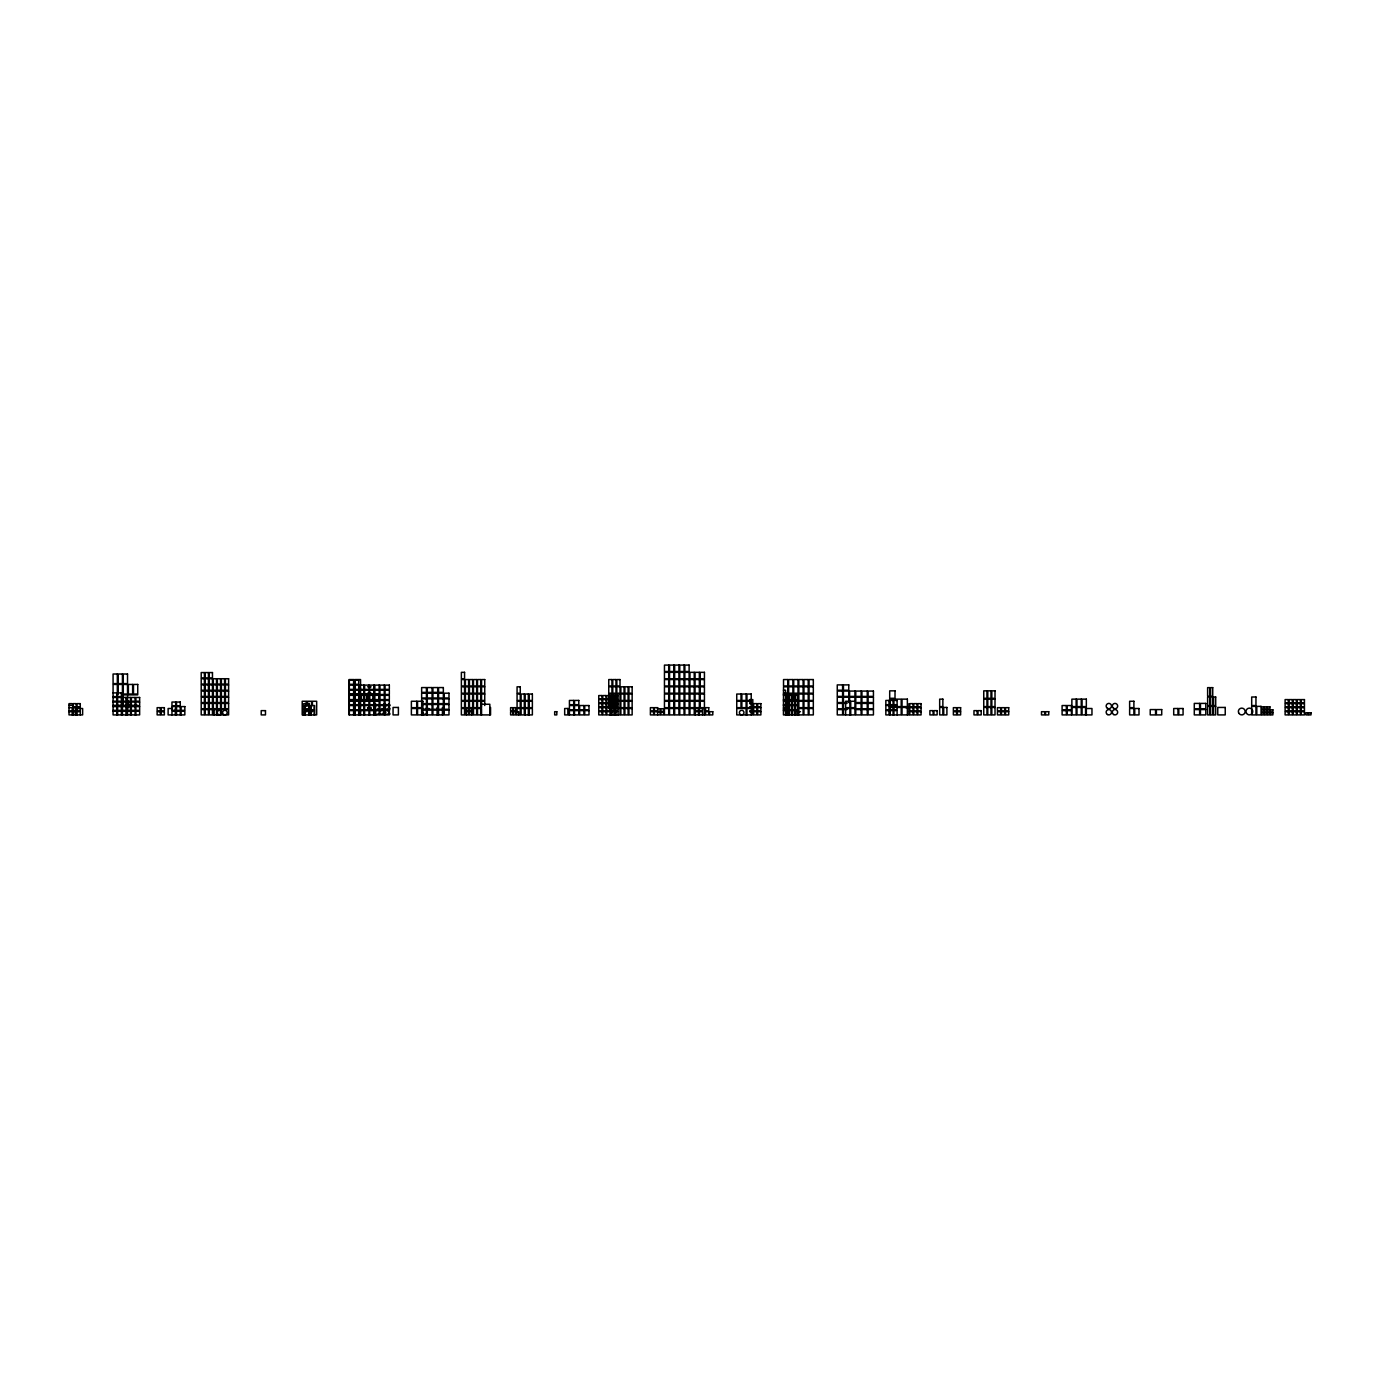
<?xml version="1.0" encoding="UTF-8"?>
<svg xmlns="http://www.w3.org/2000/svg" width="1380" height="1380" viewBox="0 0 1380 1380"><rect width="100%" height="100%" fill="white"/><g stroke="black" fill="none" stroke-linecap="round" stroke-linejoin="round"><path stroke-width="1.5" d="M379.103 708.475L380.483 710.873L381.88 708.475M387.176 708.475L387.763 710.648L389.367 710.648L389.954 708.475L388.556 707.664M422.694 712.511L423.281 714.685L425.454 714.098M375.653 703.852L375.653 706.612M375.653 707.888L375.653 710.648L377.844 710.062L377.844 708.475M375.653 711.925L375.653 714.685L377.844 714.098M385.917 706.025L384.52 706.836L382.933 705.232L384.52 703.627L385.917 704.438M381.88 714.098L379.103 714.098M385.917 714.098L384.52 714.909L382.933 713.305L384.52 711.701L385.917 712.511M388.556 706.836L390.161 705.232L388.556 703.627M354.453 680.012L358.714 680.012L358.714 684.29L354.453 684.29M354.453 685.118L358.714 685.118L358.714 689.379L354.453 689.379M367.563 686.809L371.116 686.809M354.453 690.224L358.714 690.224L358.714 694.485L354.453 694.485M783.443 690.224L785.565 690.224L785.565 694.485L783.443 694.485M113.074 692.898L116.8 692.898L116.8 696.624L113.074 696.624M367.563 693.191L371.116 693.191M783.53 693.191L787.808 693.191L787.808 686.809L783.53 686.809L783.443 714.909L803.108 714.909L803.108 708.509L798.848 708.509L798.848 714.909M354.384 694.037L349.054 694.037L349.054 700.436L379.121 700.436L379.121 704.697L374.86 704.697L374.86 700.436M783.53 694.037L787.808 694.037L787.808 700.436M128.375 694.882L132.635 694.882M133.481 694.882L137.741 694.882M354.453 695.33L358.714 695.33L358.714 699.591L354.453 699.591M783.443 695.33L785.565 695.33L785.565 699.591L783.443 699.591M788.532 695.33L786.41 695.33L786.41 699.591L788.532 699.591M113.074 697.469L116.8 697.469L116.8 701.195L113.074 701.195M895.016 699.143L889.703 699.143L889.703 706.595L895.016 706.595M895.862 699.143L901.192 699.143L901.192 706.595L895.862 706.595M749.616 699.591L752.807 699.591L752.807 702.8L749.616 702.8M783.443 700.436L798.002 700.436L798.002 694.037L793.741 694.037L793.741 700.436M354.384 701.264L349.054 701.264L349.054 707.664M361.405 701.264L366.735 701.264M367.563 701.264L372.893 701.264M379.069 701.264L373.738 701.264L373.738 707.664M783.53 701.264L787.808 701.264L787.808 707.664L783.53 707.664M788.636 701.264L792.896 701.264M793.741 701.264L798.002 701.264L798.002 707.664M854.996 701.264L850.736 701.264L850.736 707.664L854.996 707.664M113.074 702.041L116.8 702.041L116.8 705.767L113.074 705.767M846.992 702.558L843.439 702.558L843.439 697.228L848.769 697.228L848.769 702.558M304.997 703.403L309.258 703.403L309.258 706.957M846.992 703.403L843.439 703.403L843.439 708.734L849.89 708.509L849.89 714.909M72.191 703.627L69 703.627L69 714.909L82.627 714.909L82.627 708.509L76.228 708.509M749.616 703.627L752.807 703.627L752.807 706.836L749.616 706.836M354.453 704.697L358.714 704.697L358.714 700.436M783.443 704.697L785.565 704.697L785.565 700.436M788.532 704.697L786.41 704.697L786.41 700.436M69 705.318L73.261 705.318L73.261 714.909M113.074 705.318L117.335 705.318M118.163 705.318L122.441 705.318L122.441 714.909M123.268 705.318L127.529 705.318L127.529 714.909M128.375 705.318L132.635 705.318M133.481 705.318L137.741 705.318M305.273 705.542L309.534 705.542L309.534 709.803M354.453 705.542L358.714 705.542L358.714 709.803L354.453 709.803M783.443 705.542L785.565 705.542L785.565 709.803L783.443 709.803M788.532 705.542L786.41 705.542L786.41 709.803L788.532 709.803M305.221 705.991L303.082 705.991L303.082 703.852L305.221 703.852L305.221 714.909M113.074 706.595L116.8 706.595L116.8 710.338L113.074 710.338M305.221 706.836L303.082 706.836L303.082 708.958L305.221 708.958M905.746 706.836L908.954 706.836L908.954 703.627M895.016 707.44L889.703 707.44L889.703 714.909L901.192 714.909L901.192 707.44L895.862 707.44M69 707.664L72.191 707.664L72.191 710.873L69 710.873M367.563 707.664L371.116 707.664M468.683 707.664L465.405 707.664L465.405 701.264L468.596 701.264L468.683 710.873L466.543 710.873L466.543 707.664M469.442 707.664L472.633 707.664L472.633 701.264L469.442 701.264L469.511 710.873L471.65 710.873L471.65 707.664M905.746 707.664L908.954 707.664L908.954 710.873M172.397 708.509L168.119 708.509L168.119 714.909L184.834 714.909L184.834 711.166L181.108 711.166L181.108 714.909M367.563 708.509L371.116 708.509M425.488 708.509L429.042 708.509M468.596 708.509L465.405 708.509L465.405 714.909L468.683 714.909L468.683 711.701L466.543 711.701L466.543 714.909M469.442 708.509L472.633 708.509L472.633 714.909L469.442 714.909L469.511 711.701L471.65 711.701L471.65 714.909M608.752 708.509L611.944 708.509L611.944 714.909M612.789 708.509L615.98 708.509L615.98 714.909M616.826 708.509L620.017 708.509L620.017 714.909L606.821 714.909L606.821 711.701L610.012 711.701L610.012 714.909M657.449 708.734L660.106 708.734L660.106 711.407L657.449 711.407M699.332 708.509L695.072 708.509L695.072 714.909L704.697 714.909L704.697 711.701M700.178 708.509L704.438 708.509L704.438 714.909M741.008 708.509L736.748 708.509L736.748 714.909L741.008 714.909M741.854 708.509L746.114 708.509L746.114 714.909M783.53 708.509L787.808 708.509L787.808 714.909M854.996 708.509L850.736 708.509L850.736 714.909M306.067 708.958L308.189 708.958M224.578 709.579L221.387 709.579L221.387 714.909L224.578 714.909M225.423 709.579L228.614 709.579L228.614 714.909L225.423 714.909M846.992 709.579L843.439 709.579L843.439 714.909L854.996 714.909L854.927 697.228L849.597 697.228L849.597 702.558M305.273 710.631L309.534 710.631L309.534 714.909M354.453 710.631L358.714 710.631L358.714 714.909M783.443 710.631L785.565 710.631L785.565 714.909M788.532 710.631L786.41 710.631L786.41 714.909M76.228 710.873L73.037 710.873L73.037 707.664L76.228 707.664L76.228 714.909M699.35 710.873L702.541 710.873L702.541 707.664M749.616 710.873L752.807 710.873L752.807 707.664L746.96 707.664L746.96 701.264L751.22 701.264L751.22 707.664M113.074 711.166L116.8 711.166L116.8 714.909M69 711.701L72.191 711.701L72.191 714.909M76.228 711.701L73.037 711.701L73.037 714.909M305.221 711.925L303.082 711.925L303.082 709.803L314.64 709.803L314.64 705.542L310.379 705.542L310.379 709.803M699.35 711.701L702.541 711.701L702.541 714.909M749.616 711.701L752.807 711.701L752.807 714.909L741.854 714.909M800.434 711.701L797.226 711.701L797.226 714.909M657.449 712.235L660.106 712.235L660.106 714.909L654.431 714.909L654.431 711.701L657.639 711.701L657.639 714.909M305.221 712.77L303.082 712.77L303.082 714.909M388.556 711.701L389.954 714.098L387.176 714.098M1086.336 714.909L1086.336 707.44L1082.075 707.44L1082.075 714.909L1091.959 714.909L1091.959 708.509L1085.577 708.509L1085.577 714.909M908.954 711.701L908.954 714.909L902.037 714.909L902.037 707.44L907.367 707.44L907.367 714.909M897.103 714.909L897.103 710.631L893.912 710.631L893.912 714.909M893.067 714.909L893.067 710.631L889.876 710.631L889.876 714.909M845.63 708.509L845.63 714.909M798.002 708.509L798.002 714.909M797.45 700.436L797.45 704.697L795.329 704.697L795.329 700.436M797.45 714.909L797.45 710.631L795.329 710.631L795.329 714.909M794.483 700.436L794.483 704.697L792.344 704.697L792.344 700.436M794.483 714.909L794.483 710.631L792.344 710.631L792.344 714.909M792.896 700.436L792.896 694.037L788.636 694.037L788.532 714.909M791.516 700.436L791.516 704.697L789.377 704.697L789.377 700.436M791.516 714.909L791.516 710.631L789.377 710.631L789.377 714.909M751.22 714.909L751.22 708.509L746.96 708.509L746.96 714.909M704.697 707.664L704.697 710.873M700.178 707.664L700.178 701.264L704.438 701.264L704.438 707.664L695.072 707.664L695.072 701.264L699.332 701.264L699.35 714.909M698.504 707.664L698.504 710.873L695.313 710.873L695.313 707.664M698.504 714.909L698.504 711.701L695.313 711.701L695.313 714.909M618.085 707.664L618.085 710.873L614.894 710.873L614.894 707.664M618.085 714.909L618.085 711.701L614.894 711.701L614.894 714.909M616.826 707.664L616.826 701.264L620.017 701.264L620.017 707.664L606.821 707.664L606.821 710.873L610.012 710.873L610.012 707.664M615.98 707.664L615.98 701.264L612.789 701.264L612.789 707.664M614.048 707.664L614.048 710.873L610.857 710.873L610.857 707.664M614.048 714.909L614.048 711.701L610.857 711.701L610.857 714.909M611.944 707.664L611.944 701.264L608.752 701.264L608.752 707.664M574.529 714.909L574.529 710.631L578.789 710.631L578.789 714.909L568.732 714.909L568.732 708.509M573.701 714.909L573.701 710.631L569.423 710.631L569.423 714.909M529.178 714.909L529.178 708.509L532.37 708.509L532.37 714.909L525.142 714.909L525.142 708.509L528.333 708.509L528.333 714.909M525.245 707.44L525.245 714.909M518.69 714.909L518.69 711.701L516.551 711.701L516.551 714.909L520.26 714.909L520.26 708.509L517.069 708.509L517.069 712.77M490.555 707.44L490.555 714.909L481.189 714.909L481.292 704.249L489.831 704.249L489.831 714.909M484.742 705.542L484.742 701.264L481.551 701.264L481.551 707.664M481.551 708.509L481.551 714.909M442.445 707.44L442.445 714.909M438.547 714.909L438.547 710.114L443.342 710.114L443.342 714.909L432.923 714.909L432.923 710.114L437.719 710.114L437.719 714.909M437.115 707.44L437.115 714.909M427.283 714.909L427.283 710.114L432.078 710.114L432.078 714.909L417.554 714.909L417.554 708.509L422.884 708.509L422.884 714.909M426.437 714.909L426.437 710.114L421.642 710.114L421.642 714.909M379.069 700.436L379.069 694.037L373.738 694.037L373.738 700.436M374.86 714.909L374.86 710.631L379.121 710.631L379.121 714.909L348.985 714.909L349.054 708.509M374.014 700.436L374.014 704.697L369.754 704.697L369.754 700.436M374.014 714.909L374.014 710.631L369.754 710.631L369.754 714.909M373.738 686.809L373.738 693.191M373.738 708.509L373.738 714.909M372.893 700.436L372.893 694.037L367.563 694.037L367.563 700.436M368.909 700.436L368.909 704.697L364.648 704.697L364.648 700.436M368.909 714.909L368.909 710.631L364.648 710.631L364.648 714.909M366.735 700.436L366.735 694.037L361.405 694.037L361.405 700.436M363.82 700.436L363.82 704.697L359.542 704.697L359.542 700.436M363.82 714.909L363.82 710.631L359.542 710.631L359.542 714.909M360.56 685.964L360.56 679.564L355.229 679.564L355.229 685.964M360.56 686.809L360.56 693.191M360.56 700.436L360.56 694.037L355.229 694.037L355.229 700.436M360.56 707.664L360.56 701.264L355.229 701.264L355.229 707.664M360.56 708.509L360.56 714.909M355.229 686.809L355.229 693.191M355.229 708.509L355.229 714.909M354.453 714.909L354.384 679.564L349.054 679.564L349.054 685.964M353.608 700.436L353.608 704.697L349.347 704.697L349.347 700.436M353.608 714.909L353.608 710.631L349.347 710.631L349.347 714.909M349.054 686.809L349.054 693.191M316.676 707.664L316.676 701.264L312.415 701.264L312.415 705.542M316.676 708.509L316.676 714.909L302.203 714.909L302.203 708.509M314.64 714.909L314.64 710.631L310.379 710.631L310.379 714.909M314.14 706.836L314.14 708.958M314.364 709.579L314.14 714.909M312.001 709.803L312.001 711.925M311.57 705.542L311.57 701.264L307.309 701.264L307.309 705.542M311.173 709.803L311.173 711.925L309.034 711.925L309.034 709.803M311.173 714.909L311.173 712.77L309.034 712.77L309.034 714.909M310.103 709.579L310.103 714.909M309.258 714.909L309.258 709.579L304.997 709.579L304.997 714.909M308.189 705.991L308.189 703.852L306.067 703.852L306.067 705.991M308.189 709.803L308.189 711.925M306.464 705.542L306.464 701.264L302.203 701.264L302.203 707.664M306.067 709.803L306.067 711.925M217.35 714.909L217.35 709.579L220.541 709.579L220.541 714.909L213.314 714.909L213.314 709.579L216.505 709.579L216.505 714.909M214.072 708.509L214.072 714.909M180.263 714.909L180.263 711.166L176.537 711.166L176.537 714.909M175.691 714.909L175.691 711.166L171.965 711.166L171.965 714.909M175.364 708.509L175.364 714.909M135.913 714.909L135.913 711.166L139.639 711.166L139.639 714.909L113.074 714.909L113.074 684.446L117.335 684.446L117.335 694.037M135.085 714.909L135.085 711.166L131.341 711.166L131.341 714.909M130.513 714.909L130.513 711.166L126.77 711.166L126.77 714.909M128.582 701.264L128.582 707.664M127.529 704.473L127.529 694.882L123.268 694.882L123.268 704.473M125.942 714.909L125.942 711.166L122.199 711.166L122.199 714.909M122.441 694.037L122.441 684.446L118.163 684.446L118.163 694.037M122.441 694.882L122.441 704.473M121.371 714.909L121.371 711.166L117.628 711.166L117.628 714.909M80.264 714.909L80.264 711.701L77.073 711.701L77.073 714.909M75.4 708.509L75.4 714.909M383.14 708.475L383.726 710.648L385.917 710.062L385.331 707.888L383.14 708.475M668.714 665.091L664.453 665.091L664.453 671.491L668.714 671.491L668.714 665.091M673.82 665.091L669.559 665.091L669.559 671.491L673.82 671.491L673.82 665.091M678.926 665.091L674.665 665.091L674.665 671.491L678.926 671.491L678.926 665.091M684.032 665.091L679.754 665.091L679.754 671.491L684.032 671.491L684.032 665.091M689.12 665.091L684.86 665.091L684.86 671.491L689.12 671.491L689.12 665.091M204.395 672.56L201.204 672.56L201.204 677.891L204.395 677.891L204.395 672.56M208.432 672.56L205.241 672.56L205.241 677.891L208.432 677.891L208.432 672.56M212.468 672.56L209.277 672.56L209.277 677.891L212.468 677.891L212.468 672.56M464.56 672.336L461.368 672.336L461.368 678.736L464.56 678.736L464.56 672.336M668.714 672.336L664.453 672.336L664.453 678.736L668.714 678.736L668.714 672.336M673.82 672.336L669.559 672.336L669.559 678.736L673.82 678.736L673.82 672.336M678.926 672.336L674.665 672.336L674.665 678.736L678.926 678.736L678.926 672.336M684.032 672.336L679.754 672.336L679.754 678.736L684.032 678.736L684.032 672.336M689.12 672.336L684.86 672.336L684.86 678.736L689.12 678.736L689.12 672.336M694.226 672.336L689.966 672.336L689.966 678.736L694.226 678.736L694.226 672.336M699.332 672.336L695.072 672.336L695.072 678.736L699.332 678.736L699.332 672.336M704.438 672.336L700.178 672.336L700.178 678.736L704.438 678.736L704.438 672.336M117.335 674.009L113.074 674.009L113.074 683.6L117.335 683.6L117.335 674.009M122.441 674.009L118.163 674.009L118.163 683.6L122.441 683.6L122.441 674.009M127.529 674.009L123.268 674.009L123.268 683.6L127.529 683.6L127.529 674.009M204.395 678.736L201.204 678.736L201.204 684.066L204.395 684.066L204.395 678.736M208.432 678.736L205.241 678.736L205.241 684.066L208.432 684.066L208.432 678.736M212.468 678.736L209.277 678.736L209.277 684.066L212.468 684.066L212.468 678.736M216.505 678.736L213.314 678.736L213.314 684.066L216.505 684.066L216.505 678.736M220.541 678.736L217.35 678.736L217.35 684.066L220.541 684.066L220.541 678.736M224.578 678.736L221.387 678.736L221.387 684.066L224.578 684.066L224.578 678.736M228.614 678.736L225.423 678.736L225.423 684.066L228.614 684.066L228.614 678.736M464.56 679.564L461.368 679.564L461.368 685.964L464.56 685.964L464.56 679.564M468.596 679.564L465.405 679.564L465.405 685.964L468.596 685.964L468.596 679.564M472.633 679.564L469.442 679.564L469.442 685.964L472.633 685.964L472.633 679.564M476.669 679.564L473.478 679.564L473.478 685.964L476.669 685.964L476.669 679.564M480.706 679.564L477.514 679.564L477.514 685.964L480.706 685.964L480.706 679.564M484.742 679.564L481.551 679.564L481.551 685.964L484.742 685.964L484.742 679.564M611.944 679.564L608.752 679.564L608.752 685.964L611.944 685.964L611.944 679.564M615.98 679.564L612.789 679.564L612.789 685.964L615.98 685.964L615.98 679.564M620.017 679.564L616.826 679.564L616.826 685.964L620.017 685.964L620.017 679.564M668.714 679.564L664.453 679.564L664.453 685.964L668.714 685.964L668.714 679.564M673.82 679.564L669.559 679.564L669.559 685.964L673.82 685.964L673.82 679.564M678.926 679.564L674.665 679.564L674.665 685.964L678.926 685.964L678.926 679.564M684.032 679.564L679.754 679.564L679.754 685.964L684.032 685.964L684.032 679.564M689.12 679.564L684.86 679.564L684.86 685.964L689.12 685.964L689.12 679.564M694.226 679.564L689.966 679.564L689.966 685.964L694.226 685.964L694.226 679.564M699.332 679.564L695.072 679.564L695.072 685.964L699.332 685.964L699.332 679.564M704.438 679.564L700.178 679.564L700.178 685.964L704.438 685.964L704.438 679.564M787.808 679.564L783.53 679.564L783.53 685.964L787.808 685.964L787.808 679.564M792.896 679.564L788.636 679.564L788.636 685.964L792.896 685.964L792.896 679.564M798.002 679.564L793.741 679.564L793.741 685.964L798.002 685.964L798.002 679.564M803.108 679.564L798.848 679.564L798.848 685.964L803.108 685.964L803.108 679.564M808.214 679.564L803.954 679.564L803.954 685.964L808.214 685.964L808.214 679.564M813.32 679.564L809.059 679.564L809.059 685.964L813.32 685.964L813.32 679.564M353.608 680.012L349.347 680.012L349.347 684.29L353.608 684.29L353.608 680.012M127.529 684.446L123.268 684.446L123.268 694.037L127.529 694.037L127.529 684.446M132.635 684.446L128.375 684.446L128.375 694.037L132.635 694.037L132.635 684.446M137.741 684.446L133.481 684.446L133.481 694.037L137.741 694.037L137.741 684.446M204.395 684.894L201.204 684.894L201.204 690.224L204.395 690.224L204.395 684.894M208.432 684.894L205.241 684.894L205.241 690.224L208.432 690.224L208.432 684.894M212.468 684.894L209.277 684.894L209.277 690.224L212.468 690.224L212.468 684.894M216.505 684.894L213.314 684.894L213.314 690.224L216.505 690.224L216.505 684.894M220.541 684.894L217.35 684.894L217.35 690.224L220.541 690.224L220.541 684.894M224.578 684.894L221.387 684.894L221.387 690.224L224.578 690.224L224.578 684.894M228.614 684.894L225.423 684.894L225.423 690.224L228.614 690.224L228.614 684.894M842.594 684.894L837.263 684.894L837.263 690.224L842.594 690.224L842.594 684.894M848.769 684.894L843.439 684.894L843.439 690.224L848.769 690.224L848.769 684.894M353.608 685.118L349.347 685.118L349.347 689.379L353.608 689.379L353.608 685.118M363.82 685.118L359.542 685.118L359.542 689.379L363.82 689.379L363.82 685.118M368.909 685.118L364.648 685.118L364.648 689.379L368.909 689.379L368.909 685.118M374.014 685.118L369.754 685.118L369.754 689.379L374.014 689.379L374.014 685.118M379.121 685.118L374.86 685.118L374.86 689.379L379.121 689.379L379.121 685.118M384.227 685.118L379.966 685.118L379.966 689.379L384.227 689.379L384.227 685.118M389.332 685.118L385.072 685.118L385.072 689.379L389.332 689.379L389.332 685.118M464.56 686.809L461.368 686.809L461.368 693.191L464.56 693.191L464.56 686.809M468.596 686.809L465.405 686.809L465.405 693.191L468.596 693.191L468.596 686.809M472.633 686.809L469.442 686.809L469.442 693.191L472.633 693.191L472.633 686.809M476.669 686.809L473.478 686.809L473.478 693.191L476.669 693.191L476.669 686.809M480.706 686.809L477.514 686.809L477.514 693.191L480.706 693.191L480.706 686.809M484.742 686.809L481.551 686.809L481.551 693.191L484.742 693.191L484.742 686.809M520.26 686.809L517.069 686.809L517.069 693.191L520.26 693.191L520.26 686.809M611.944 686.809L608.752 686.809L608.752 693.191L611.944 693.191L611.944 686.809M615.98 686.809L612.789 686.809L612.789 693.191L615.98 693.191L615.98 686.809M620.017 686.809L616.826 686.809L616.826 693.191L620.017 693.191L620.017 686.809M624.053 686.809L620.862 686.809L620.862 693.191L624.053 693.191L624.053 686.809M628.107 686.809L624.899 686.809L624.899 693.191L628.107 693.191L628.107 686.809M632.144 686.809L628.935 686.809L628.935 693.191L632.144 693.191L632.144 686.809M668.714 686.809L664.453 686.809L664.453 693.191L668.714 693.191L668.714 686.809M673.82 686.809L669.559 686.809L669.559 693.191L673.82 693.191L673.82 686.809M678.926 686.809L674.665 686.809L674.665 693.191L678.926 693.191L678.926 686.809M684.032 686.809L679.754 686.809L679.754 693.191L684.032 693.191L684.032 686.809M689.12 686.809L684.86 686.809L684.86 693.191L689.12 693.191L689.12 686.809M694.226 686.809L689.966 686.809L689.966 693.191L694.226 693.191L694.226 686.809M699.332 686.809L695.072 686.809L695.072 693.191L699.332 693.191L699.332 686.809M704.438 686.809L700.178 686.809L700.178 693.191L704.438 693.191L704.438 686.809M792.896 686.809L788.636 686.809L788.636 693.191L792.896 693.191L792.896 686.809M798.002 686.809L793.741 686.809L793.741 693.191L798.002 693.191L798.002 686.809M803.108 686.809L798.848 686.809L798.848 693.191L803.108 693.191L803.108 686.809M808.214 686.809L803.954 686.809L803.954 693.191L808.214 693.191L808.214 686.809M813.32 686.809L809.059 686.809L809.059 693.191L813.32 693.191L813.32 686.809M426.437 687.568L421.642 687.568L421.642 692.363L426.437 692.363L426.437 687.568M432.078 687.568L427.283 687.568L427.283 692.363L432.078 692.363L432.078 687.568M437.719 687.568L432.923 687.568L432.923 692.363L437.719 692.363L437.719 687.568M443.342 687.568L438.547 687.568L438.547 692.363L443.342 692.363L443.342 687.568M1209.76 687.637L1207.621 687.637L1207.621 696.176L1209.76 696.176L1209.76 687.637M1212.727 687.637L1210.605 687.637L1210.605 696.176L1212.727 696.176L1212.727 687.637M353.608 690.224L349.347 690.224L349.347 694.485L353.608 694.485L353.608 690.224M363.82 690.224L359.542 690.224L359.542 694.485L363.82 694.485L363.82 690.224M368.909 690.224L364.648 690.224L364.648 694.485L368.909 694.485L368.909 690.224M374.014 690.224L369.754 690.224L369.754 694.485L374.014 694.485L374.014 690.224M379.121 690.224L374.86 690.224L374.86 694.485L379.121 694.485L379.121 690.224M384.227 690.224L379.966 690.224L379.966 694.485L384.227 694.485L384.227 690.224M389.332 690.224L385.072 690.224L385.072 694.485L389.332 694.485L389.332 690.224M895.016 690.845L889.703 690.845L889.703 698.297L895.016 698.297L895.016 690.845M986.942 690.845L983.75 690.845L983.75 698.297L986.942 698.297L986.942 690.845M990.978 690.845L987.787 690.845L987.787 698.297L990.978 698.297L990.978 690.845M995.015 690.845L991.823 690.845L991.823 698.297L995.015 698.297L995.015 690.845M204.395 691.07L201.204 691.07L201.204 696.4L204.395 696.4L204.395 691.07M208.432 691.07L205.241 691.07L205.241 696.4L208.432 696.4L208.432 691.07M212.468 691.07L209.277 691.07L209.277 696.4L212.468 696.4L212.468 691.07M216.505 691.07L213.314 691.07L213.314 696.4L216.505 696.4L216.505 691.07M220.541 691.07L217.35 691.07L217.35 696.4L220.541 696.4L220.541 691.07M224.578 691.07L221.387 691.07L221.387 696.4L224.578 696.4L224.578 691.07M228.614 691.07L225.423 691.07L225.423 696.4L228.614 696.4L228.614 691.07M842.594 691.07L837.263 691.07L837.263 696.4L842.594 696.4L842.594 691.07M848.769 691.07L843.439 691.07L843.439 696.4L848.769 696.4L848.769 691.07M854.927 691.07L849.597 691.07L849.597 696.4L854.927 696.4L854.927 691.07M861.103 691.07L855.773 691.07L855.773 696.4L861.103 696.4L861.103 691.07M867.261 691.07L861.931 691.07L861.931 696.4L867.261 696.4L867.261 691.07M873.437 691.07L868.106 691.07L868.106 696.4L873.437 696.4L873.437 691.07M121.371 692.898L117.628 692.898L117.628 696.624L121.371 696.624L121.371 692.898M426.437 693.191L421.642 693.191L421.642 697.987L426.437 697.987L426.437 693.191M432.078 693.191L427.283 693.191L427.283 697.987L432.078 697.987L432.078 693.191M437.719 693.191L432.923 693.191L432.923 697.987L437.719 697.987L437.719 693.191M443.342 693.191L438.547 693.191L438.547 697.987L443.342 697.987L443.342 693.191M448.983 693.191L444.188 693.191L444.188 697.987L448.983 697.987L448.983 693.191M464.56 694.037L461.368 694.037L461.368 700.436L464.56 700.436L464.56 694.037M468.596 694.037L465.405 694.037L465.405 700.436L468.596 700.436L468.596 694.037M472.633 694.037L469.442 694.037L469.442 700.436L472.633 700.436L472.633 694.037M476.669 694.037L473.478 694.037L473.478 700.436L476.669 700.436L476.669 694.037M480.706 694.037L477.514 694.037L477.514 700.436L480.706 700.436L480.706 694.037M484.742 694.037L481.551 694.037L481.551 700.436L484.742 700.436L484.742 694.037M520.26 694.037L517.069 694.037L517.069 700.436L520.26 700.436L520.26 694.037M524.297 694.037L521.105 694.037L521.105 700.436L524.297 700.436L524.297 694.037M528.333 694.037L525.142 694.037L525.142 700.436L528.333 700.436L528.333 694.037M532.37 694.037L529.178 694.037L529.178 700.436L532.37 700.436L532.37 694.037M611.944 694.037L608.752 694.037L608.752 700.436L611.944 700.436L611.944 694.037M615.98 694.037L612.789 694.037L612.789 700.436L615.98 700.436L615.98 694.037M620.017 694.037L616.826 694.037L616.826 700.436L620.017 700.436L620.017 694.037M624.053 694.037L620.862 694.037L620.862 700.436L624.053 700.436L624.053 694.037M628.107 694.037L624.899 694.037L624.899 700.436L628.107 700.436L628.107 694.037M632.144 694.037L628.935 694.037L628.935 700.436L632.144 700.436L632.144 694.037M668.714 694.037L664.453 694.037L664.453 700.436L668.714 700.436L668.714 694.037M673.82 694.037L669.559 694.037L669.559 700.436L673.82 700.436L673.82 694.037M678.926 694.037L674.665 694.037L674.665 700.436L678.926 700.436L678.926 694.037M684.032 694.037L679.754 694.037L679.754 700.436L684.032 700.436L684.032 694.037M689.12 694.037L684.86 694.037L684.86 700.436L689.12 700.436L689.12 694.037M694.226 694.037L689.966 694.037L689.966 700.436L694.226 700.436L694.226 694.037M699.332 694.037L695.072 694.037L695.072 700.436L699.332 700.436L699.332 694.037M704.438 694.037L700.178 694.037L700.178 700.436L704.438 700.436L704.438 694.037M741.008 694.037L736.748 694.037L736.748 700.436L741.008 700.436L741.008 694.037M746.114 694.037L741.854 694.037L741.854 700.436L746.114 700.436L746.114 694.037M751.22 694.037L746.96 694.037L746.96 700.436L751.22 700.436L751.22 694.037M803.108 694.037L798.848 694.037L798.848 700.436L803.108 700.436L803.108 694.037M808.214 694.037L803.954 694.037L803.954 700.436L808.214 700.436L808.214 694.037M813.32 694.037L809.059 694.037L809.059 700.436L813.32 700.436L813.32 694.037M353.608 695.33L349.347 695.33L349.347 699.591L353.608 699.591L353.608 695.33M363.82 695.33L359.542 695.33L359.542 699.591L363.82 699.591L363.82 695.33M368.909 695.33L364.648 695.33L364.648 699.591L368.909 699.591L368.909 695.33M374.014 695.33L369.754 695.33L369.754 699.591L374.014 699.591L374.014 695.33M379.121 695.33L374.86 695.33L374.86 699.591L379.121 699.591L379.121 695.33M384.227 695.33L379.966 695.33L379.966 699.591L384.227 699.591L384.227 695.33M389.332 695.33L385.072 695.33L385.072 699.591L389.332 699.591L389.332 695.33M601.939 695.555L598.748 695.555L598.748 698.746L601.939 698.746L601.939 695.555M605.975 695.555L602.784 695.555L602.784 698.746L605.975 698.746L605.975 695.555M610.012 695.555L606.821 695.555L606.821 698.746L610.012 698.746L610.012 695.555M614.048 695.555L610.857 695.555L610.857 698.746L614.048 698.746L614.048 695.555M618.085 695.555L614.894 695.555L614.894 698.746L618.085 698.746L618.085 695.555M791.516 695.33L789.377 695.33L789.377 699.591L791.516 699.591L791.516 695.33M794.483 695.33L792.344 695.33L792.344 699.591L794.483 699.591L794.483 695.33M797.45 695.33L795.329 695.33L795.329 699.591L797.45 699.591L797.45 695.33M204.395 697.228L201.204 697.228L201.204 702.558L204.395 702.558L204.395 697.228M208.432 697.228L205.241 697.228L205.241 702.558L208.432 702.558L208.432 697.228M212.468 697.228L209.277 697.228L209.277 702.558L212.468 702.558L212.468 697.228M216.505 697.228L213.314 697.228L213.314 702.558L216.505 702.558L216.505 697.228M220.541 697.228L217.35 697.228L217.35 702.558L220.541 702.558L220.541 697.228M224.578 697.228L221.387 697.228L221.387 702.558L224.578 702.558L224.578 697.228M228.614 697.228L225.423 697.228L225.423 702.558L228.614 702.558L228.614 697.228M842.594 697.228L837.263 697.228L837.263 702.558L842.594 702.558L842.594 697.228M861.103 697.228L855.773 697.228L855.773 702.558L861.103 702.558L861.103 697.228M867.261 697.228L861.931 697.228L861.931 702.558L867.261 702.558L867.261 697.228M873.437 697.228L868.106 697.228L868.106 702.558L873.437 702.558L873.437 697.228M1209.76 697.004L1207.621 697.004L1207.621 705.542L1209.76 705.542L1209.76 697.004M1212.727 697.004L1210.605 697.004L1210.605 705.542L1212.727 705.542L1212.727 697.004M1215.694 697.004L1213.572 697.004L1213.572 705.542L1215.694 705.542L1215.694 697.004M1255.955 697.004L1251.695 697.004L1251.695 705.542L1255.955 705.542L1255.955 697.004M121.371 697.469L117.628 697.469L117.628 701.195L121.371 701.195L121.371 697.469M125.942 697.469L122.199 697.469L122.199 701.195L125.942 701.195L125.942 697.469M130.513 697.469L126.77 697.469L126.77 701.195L130.513 701.195L130.513 697.469M135.085 697.469L131.341 697.469L131.341 701.195L135.085 701.195L135.085 697.469M139.639 697.469L135.913 697.469L135.913 701.195L139.639 701.195L139.639 697.469M426.437 698.832L421.642 698.832L421.642 703.627L426.437 703.627L426.437 698.832M432.078 698.832L427.283 698.832L427.283 703.627L432.078 703.627L432.078 698.832M437.719 698.832L432.923 698.832L432.923 703.627L437.719 703.627L437.719 698.832M443.342 698.832L438.547 698.832L438.547 703.627L443.342 703.627L443.342 698.832M448.983 698.832L444.188 698.832L444.188 703.627L448.983 703.627L448.983 698.832M907.367 699.143L902.037 699.143L902.037 706.595L907.367 706.595L907.367 699.143M942.868 699.143L939.677 699.143L939.677 706.595L942.868 706.595L942.868 699.143M986.942 699.143L983.75 699.143L983.75 706.595L986.942 706.595L986.942 699.143M990.978 699.143L987.787 699.143L987.787 706.595L990.978 706.595L990.978 699.143M995.015 699.143L991.823 699.143L991.823 706.595L995.015 706.595L995.015 699.143M1076.141 699.143L1071.88 699.143L1071.88 706.595L1076.141 706.595L1076.141 699.143M1081.247 699.143L1076.969 699.143L1076.969 706.595L1081.247 706.595L1081.247 699.143M1086.336 699.143L1082.075 699.143L1082.075 706.595L1086.336 706.595L1086.336 699.143M601.939 699.591L598.748 699.591L598.748 702.8L601.939 702.8L601.939 699.591M605.975 699.591L602.784 699.591L602.784 702.8L605.975 702.8L605.975 699.591M610.012 699.591L606.821 699.591L606.821 702.8L610.012 702.8L610.012 699.591M614.048 699.591L610.857 699.591L610.857 702.8L614.048 702.8L614.048 699.591M618.085 699.591L614.894 699.591L614.894 702.8L618.085 702.8L618.085 699.591M1288.299 699.591L1285.108 699.591L1285.108 702.8L1288.299 702.8L1288.299 699.591M1292.335 699.591L1289.144 699.591L1289.144 702.8L1292.335 702.8L1292.335 699.591M1296.372 699.591L1293.181 699.591L1293.181 702.8L1296.372 702.8L1296.372 699.591M1300.409 699.591L1297.217 699.591L1297.217 702.8L1300.409 702.8L1300.409 699.591M1304.445 699.591L1301.254 699.591L1301.254 702.8L1304.445 702.8L1304.445 699.591M384.227 700.436L379.966 700.436L379.966 704.697L384.227 704.697L384.227 700.436M389.332 700.436L385.072 700.436L385.072 704.697L389.332 704.697L389.332 700.436M573.701 700.436L569.423 700.436L569.423 704.697L573.701 704.697L573.701 700.436M578.789 700.436L574.529 700.436L574.529 704.697L578.789 704.697L578.789 700.436M889.031 700.436L885.839 700.436L885.839 704.697L889.031 704.697L889.031 700.436M893.067 700.436L889.876 700.436L889.876 704.697L893.067 704.697L893.067 700.436M897.103 700.436L893.912 700.436L893.912 704.697L897.103 704.697L897.103 700.436M416.708 701.264L411.378 701.264L411.378 707.664L416.708 707.664L416.708 701.264M422.884 701.264L417.554 701.264L417.554 707.664L422.884 707.664L422.884 701.264M464.56 701.264L461.368 701.264L461.368 707.664L464.56 707.664L464.56 701.264M476.669 701.264L473.478 701.264L473.478 707.664L476.669 707.664L476.669 701.264M480.706 701.264L477.514 701.264L477.514 707.664L480.706 707.664L480.706 701.264M520.26 701.264L517.069 701.264L517.069 707.664L520.26 707.664L520.26 701.264M524.297 701.264L521.105 701.264L521.105 707.664L524.297 707.664L524.297 701.264M528.333 701.264L525.142 701.264L525.142 707.664L528.333 707.664L528.333 701.264M532.37 701.264L529.178 701.264L529.178 707.664L532.37 707.664L532.37 701.264M624.053 701.264L620.862 701.264L620.862 707.664L624.053 707.664L624.053 701.264M628.107 701.264L624.899 701.264L624.899 707.664L628.107 707.664L628.107 701.264M632.144 701.264L628.935 701.264L628.935 707.664L632.144 707.664L632.144 701.264M668.714 701.264L664.453 701.264L664.453 707.664L668.714 707.664L668.714 701.264M673.82 701.264L669.559 701.264L669.559 707.664L673.82 707.664L673.82 701.264M678.926 701.264L674.665 701.264L674.665 707.664L678.926 707.664L678.926 701.264M684.032 701.264L679.754 701.264L679.754 707.664L684.032 707.664L684.032 701.264M689.12 701.264L684.86 701.264L684.86 707.664L689.12 707.664L689.12 701.264M694.226 701.264L689.966 701.264L689.966 707.664L694.226 707.664L694.226 701.264M741.008 701.264L736.748 701.264L736.748 707.664L741.008 707.664L741.008 701.264M746.114 701.264L741.854 701.264L741.854 707.664L746.114 707.664L746.114 701.264M803.108 701.264L798.848 701.264L798.848 707.664L803.108 707.664L803.108 701.264M808.214 701.264L803.954 701.264L803.954 707.664L808.214 707.664L808.214 701.264M813.32 701.264L809.059 701.264L809.059 707.664L813.32 707.664L813.32 701.264M849.89 701.264L845.63 701.264L845.63 707.664L849.89 707.664L849.89 701.264M1133.894 701.264L1129.634 701.264L1129.634 707.664L1133.894 707.664L1133.894 701.264M121.371 702.041L117.628 702.041L117.628 705.767L121.371 705.767L121.371 702.041M125.942 702.041L122.199 702.041L122.199 705.767L125.942 705.767L125.942 702.041M130.513 702.041L126.77 702.041L126.77 705.767L130.513 705.767L130.513 702.041M135.085 702.041L131.341 702.041L131.341 705.767L135.085 705.767L135.085 702.041M139.639 702.041L135.913 702.041L135.913 705.767L139.639 705.767L139.639 702.041M175.691 702.041L171.965 702.041L171.965 705.767L175.691 705.767L175.691 702.041M180.263 702.041L176.537 702.041L176.537 705.767L180.263 705.767L180.263 702.041M204.395 703.403L201.204 703.403L201.204 708.734L204.395 708.734L204.395 703.403M208.432 703.403L205.241 703.403L205.241 708.734L208.432 708.734L208.432 703.403M212.468 703.403L209.277 703.403L209.277 708.734L212.468 708.734L212.468 703.403M216.505 703.403L213.314 703.403L213.314 708.734L216.505 708.734L216.505 703.403M220.541 703.403L217.35 703.403L217.35 708.734L220.541 708.734L220.541 703.403M224.578 703.403L221.387 703.403L221.387 708.734L224.578 708.734L224.578 703.403M228.614 703.403L225.423 703.403L225.423 708.734L228.614 708.734L228.614 703.403M842.594 703.403L837.263 703.403L837.263 708.734L842.594 708.734L842.594 703.403M861.103 703.403L855.773 703.403L855.773 708.734L861.103 708.734L861.103 703.403M867.261 703.403L861.931 703.403L861.931 708.734L867.261 708.734L867.261 703.403M873.437 703.403L868.106 703.403L868.106 708.734L873.437 708.734L873.437 703.403M1199.617 703.403L1194.287 703.403L1194.287 708.734L1199.617 708.734L1199.617 703.403M1205.792 703.403L1200.462 703.403L1200.462 708.734L1205.792 708.734L1205.792 703.403M76.228 703.627L73.037 703.627L73.037 706.836L76.228 706.836L76.228 703.627M80.264 703.627L77.073 703.627L77.073 706.836L80.264 706.836L80.264 703.627M601.939 703.627L598.748 703.627L598.748 706.836L601.939 706.836L601.939 703.627M605.975 703.627L602.784 703.627L602.784 706.836L605.975 706.836L605.975 703.627M610.012 703.627L606.821 703.627L606.821 706.836L610.012 706.836L610.012 703.627M614.048 703.627L610.857 703.627L610.857 706.836L614.048 706.836L614.048 703.627M618.085 703.627L614.894 703.627L614.894 706.836L618.085 706.836L618.085 703.627M756.844 703.627L753.653 703.627L753.653 706.836L756.844 706.836L756.844 703.627M760.88 703.627L757.689 703.627L757.689 706.836L760.88 706.836L760.88 703.627M912.991 703.627L909.782 703.627L909.782 706.836L912.991 706.836L912.991 703.627M917.027 703.627L913.819 703.627L913.819 706.836L917.027 706.836L917.027 703.627M921.064 703.627L917.855 703.627L917.855 706.836L921.064 706.836L921.064 703.627M1288.299 703.627L1285.108 703.627L1285.108 706.836L1288.299 706.836L1288.299 703.627M1292.335 703.627L1289.144 703.627L1289.144 706.836L1292.335 706.836L1292.335 703.627M1296.372 703.627L1293.181 703.627L1293.181 706.836L1296.372 706.836L1296.372 703.627M1300.409 703.627L1297.217 703.627L1297.217 706.836L1300.409 706.836L1300.409 703.627M1304.445 703.627L1301.254 703.627L1301.254 706.836L1304.445 706.836L1304.445 703.627M426.437 704.473L421.642 704.473L421.642 709.268L426.437 709.268L426.437 704.473M432.078 704.473L427.283 704.473L427.283 709.268L432.078 709.268L432.078 704.473M437.719 704.473L432.923 704.473L432.923 709.268L437.719 709.268L437.719 704.473M443.342 704.473L438.547 704.473L438.547 709.268L443.342 709.268L443.342 704.473M448.983 704.473L444.188 704.473L444.188 709.268L448.983 709.268L448.983 704.473M353.608 705.542L349.347 705.542L349.347 709.803L353.608 709.803L353.608 705.542M363.82 705.542L359.542 705.542L359.542 709.803L363.82 709.803L363.82 705.542M368.909 705.542L364.648 705.542L364.648 709.803L368.909 709.803L368.909 705.542M374.014 705.542L369.754 705.542L369.754 709.803L374.014 709.803L374.014 705.542M379.121 705.542L374.86 705.542L374.86 709.803L379.121 709.803L379.121 705.542M384.227 705.542L379.966 705.542L379.966 709.803L384.227 709.803L384.227 705.542M389.332 705.542L385.072 705.542L385.072 709.803L389.332 709.803L389.332 705.542M573.701 705.542L569.423 705.542L569.423 709.803L573.701 709.803L573.701 705.542M578.789 705.542L574.529 705.542L574.529 709.803L578.789 709.803L578.789 705.542M583.895 705.542L579.635 705.542L579.635 709.803L583.895 709.803L583.895 705.542M589.001 705.542L584.741 705.542L584.741 709.803L589.001 709.803L589.001 705.542M791.516 705.542L789.377 705.542L789.377 709.803L791.516 709.803L791.516 705.542M794.483 705.542L792.344 705.542L792.344 709.803L794.483 709.803L794.483 705.542M797.45 705.542L795.329 705.542L795.329 709.803L797.45 709.803L797.45 705.542M889.031 705.542L885.839 705.542L885.839 709.803L889.031 709.803L889.031 705.542M893.067 705.542L889.876 705.542L889.876 709.803L893.067 709.803L893.067 705.542M897.103 705.542L893.912 705.542L893.912 709.803L897.103 709.803L897.103 705.542M1066.361 705.542L1062.1 705.542L1062.1 709.803L1066.361 709.803L1066.361 705.542M1071.466 705.542L1067.206 705.542L1067.206 709.803L1071.466 709.803L1071.466 705.542M1209.76 706.37L1207.621 706.37L1207.621 714.909L1209.76 714.909L1209.76 706.37M1212.727 706.37L1210.605 706.37L1210.605 714.909L1212.727 714.909L1212.727 706.37M1215.694 706.37L1213.572 706.37L1213.572 714.909L1215.694 714.909L1215.694 706.37M1255.955 706.37L1251.695 706.37L1251.695 714.909L1255.955 714.909L1255.955 706.37M1261.061 706.37L1256.801 706.37L1256.801 714.909L1261.061 714.909L1261.061 706.37M121.371 706.595L117.628 706.595L117.628 710.338L121.371 710.338L121.371 706.595M125.942 706.595L122.199 706.595L122.199 710.338L125.942 710.338L125.942 706.595M130.513 706.595L126.77 706.595L126.77 710.338L130.513 710.338L130.513 706.595M135.085 706.595L131.341 706.595L131.341 710.338L135.085 710.338L135.085 706.595M139.639 706.595L135.913 706.595L135.913 710.338L139.639 710.338L139.639 706.595M175.691 706.595L171.965 706.595L171.965 710.338L175.691 710.338L175.691 706.595M180.263 706.595L176.537 706.595L176.537 710.338L180.263 710.338L180.263 706.595M184.834 706.595L181.108 706.595L181.108 710.338L184.834 710.338L184.834 706.595M311.173 706.836L309.034 706.836L309.034 708.958L311.173 708.958L311.173 706.836M1263.959 706.836L1261.838 706.836L1261.838 708.958L1263.959 708.958L1263.959 706.836M1266.926 706.836L1264.805 706.836L1264.805 708.958L1266.926 708.958L1266.926 706.836M1269.91 706.836L1267.772 706.836L1267.772 708.958L1269.91 708.958L1269.91 706.836M398.389 707.44L393.059 707.44L393.059 714.909L398.389 714.909L398.389 707.44M942.868 707.44L939.677 707.44L939.677 714.909L942.868 714.909L942.868 707.44M946.904 707.44L943.713 707.44L943.713 714.909L946.904 714.909L946.904 707.44M986.942 707.44L983.75 707.44L983.75 714.909L986.942 714.909L986.942 707.44M990.978 707.44L987.787 707.44L987.787 714.909L990.978 714.909L990.978 707.44M995.015 707.44L991.823 707.44L991.823 714.909L995.015 714.909L995.015 707.44M1076.141 707.44L1071.88 707.44L1071.88 714.909L1076.141 714.909L1076.141 707.44M1081.247 707.44L1076.969 707.44L1076.969 714.909L1081.247 714.909L1081.247 707.44M1225.233 707.44L1217.764 707.44L1217.764 714.909L1225.233 714.909L1225.233 707.44M80.264 707.664L77.073 707.664L77.073 710.873L80.264 710.873L80.264 707.664M160.322 707.664L157.13 707.664L157.13 710.873L160.322 710.873L160.322 707.664M164.358 707.664L161.167 707.664L161.167 710.873L164.358 710.873L164.358 707.664M512.739 707.664L510.6 707.664L510.6 710.873L512.739 710.873L512.739 707.664M515.706 707.664L513.584 707.664L513.584 710.873L515.706 710.873L515.706 707.664M601.939 707.664L598.748 707.664L598.748 710.873L601.939 710.873L601.939 707.664M605.975 707.664L602.784 707.664L602.784 710.873L605.975 710.873L605.975 707.664M653.602 707.664L650.394 707.664L650.394 710.873L653.602 710.873L653.602 707.664M657.639 707.664L654.431 707.664L654.431 710.873L657.639 710.873L657.639 707.664M708.751 707.664L705.542 707.664L705.542 710.873L708.751 710.873L708.751 707.664M756.844 707.664L753.653 707.664L753.653 710.873L756.844 710.873L756.844 707.664M760.88 707.664L757.689 707.664L757.689 710.873L760.88 710.873L760.88 707.664M912.991 707.664L909.782 707.664L909.782 710.873L912.991 710.873L912.991 707.664M917.027 707.664L913.819 707.664L913.819 710.873L917.027 710.873L917.027 707.664M921.064 707.664L917.855 707.664L917.855 710.873L921.064 710.873L921.064 707.664M956.582 707.664L953.373 707.664L953.373 710.873L956.582 710.873L956.582 707.664M960.618 707.664L957.409 707.664L957.409 710.873L960.618 710.873L960.618 707.664M1000.638 707.664L997.447 707.664L997.447 710.873L1000.638 710.873L1000.638 707.664M1004.674 707.664L1001.483 707.664L1001.483 710.873L1004.674 710.873L1004.674 707.664M1008.711 707.664L1005.52 707.664L1005.52 710.873L1008.711 710.873L1008.711 707.664M1288.299 707.664L1285.108 707.664L1285.108 710.873L1288.299 710.873L1288.299 707.664M1292.335 707.664L1289.144 707.664L1289.144 710.873L1292.335 710.873L1292.335 707.664M1296.372 707.664L1293.181 707.664L1293.181 710.873L1296.372 710.873L1296.372 707.664M1300.409 707.664L1297.217 707.664L1297.217 710.873L1300.409 710.873L1300.409 707.664M1304.445 707.664L1301.254 707.664L1301.254 710.873L1304.445 710.873L1304.445 707.664M416.708 708.509L411.378 708.509L411.378 714.909L416.708 714.909L416.708 708.509M464.56 708.509L461.368 708.509L461.368 714.909L464.56 714.909L464.56 708.509M476.669 708.509L473.478 708.509L473.478 714.909L476.669 714.909L476.669 708.509M480.706 708.509L477.514 708.509L477.514 714.909L480.706 714.909L480.706 708.509M524.297 708.509L521.105 708.509L521.105 714.909L524.297 714.909L524.297 708.509M567.887 708.509L564.679 708.509L564.679 714.909L567.887 714.909L567.887 708.509M624.053 708.509L620.862 708.509L620.862 714.909L624.053 714.909L624.053 708.509M628.107 708.509L624.899 708.509L624.899 714.909L628.107 714.909L628.107 708.509M632.144 708.509L628.935 708.509L628.935 714.909L632.144 714.909L632.144 708.509M663.607 708.734L660.951 708.734L660.951 711.407L663.607 711.407L663.607 708.734M668.714 708.509L664.453 708.509L664.453 714.909L668.714 714.909L668.714 708.509M673.82 708.509L669.559 708.509L669.559 714.909L673.82 714.909L673.82 708.509M678.926 708.509L674.665 708.509L674.665 714.909L678.926 714.909L678.926 708.509M684.032 708.509L679.754 708.509L679.754 714.909L684.032 714.909L684.032 708.509M689.12 708.509L684.86 708.509L684.86 714.909L689.12 714.909L689.12 708.509M694.226 708.509L689.966 708.509L689.966 714.909L694.226 714.909L694.226 708.509M808.214 708.509L803.954 708.509L803.954 714.909L808.214 714.909L808.214 708.509M813.32 708.509L809.059 708.509L809.059 714.909L813.32 714.909L813.32 708.509M1133.894 708.509L1129.634 708.509L1129.634 714.909L1133.894 714.909L1133.894 708.509M1139 708.509L1134.74 708.509L1134.74 714.909L1139 714.909L1139 708.509M1177.968 708.509L1173.707 708.509L1173.707 714.909L1177.968 714.909L1177.968 708.509M1183.074 708.509L1178.796 708.509L1178.796 714.909L1183.074 714.909L1183.074 708.509M204.395 709.579L201.204 709.579L201.204 714.909L204.395 714.909L204.395 709.579M208.432 709.579L205.241 709.579L205.241 714.909L208.432 714.909L208.432 709.579M212.468 709.579L209.277 709.579L209.277 714.909L212.468 714.909L212.468 709.579M842.594 709.579L837.263 709.579L837.263 714.909L842.594 714.909L842.594 709.579M861.103 709.579L855.773 709.579L855.773 714.909L861.103 714.909L861.103 709.579M867.261 709.579L861.931 709.579L861.931 714.909L867.261 714.909L867.261 709.579M873.437 709.579L868.106 709.579L868.106 714.909L873.437 714.909L873.437 709.579M1155.56 709.579L1150.23 709.579L1150.23 714.909L1155.56 714.909L1155.56 709.579M1161.719 709.579L1156.388 709.579L1156.388 714.909L1161.719 714.909L1161.719 709.579M1199.617 709.579L1194.287 709.579L1194.287 714.909L1199.617 714.909L1199.617 709.579M1205.792 709.579L1200.462 709.579L1200.462 714.909L1205.792 714.909L1205.792 709.579M1263.959 709.803L1261.838 709.803L1261.838 711.925L1263.959 711.925L1263.959 709.803M1266.926 709.803L1264.805 709.803L1264.805 711.925L1266.926 711.925L1266.926 709.803M1269.91 709.803L1267.772 709.803L1267.772 711.925L1269.91 711.925L1269.91 709.803M1272.878 709.803L1270.738 709.803L1270.738 711.925L1272.878 711.925L1272.878 709.803M448.983 710.114L444.188 710.114L444.188 714.909L448.983 714.909L448.983 710.114M265.478 710.631L261.217 710.631L261.217 714.909L265.478 714.909L265.478 710.631M384.227 710.631L379.966 710.631L379.966 714.909L384.227 714.909L384.227 710.631M389.332 710.631L385.072 710.631L385.072 714.909L389.332 714.909L389.332 710.631M583.895 710.631L579.635 710.631L579.635 714.909L583.895 714.909L583.895 710.631M589.001 710.631L584.741 710.631L584.741 714.909L589.001 714.909L589.001 710.631M889.031 710.631L885.839 710.631L885.839 714.909L889.031 714.909L889.031 710.631M933.104 710.631L929.896 710.631L929.896 714.909L933.104 714.909L933.104 710.631M937.141 710.631L933.932 710.631L933.932 714.909L937.141 714.909L937.141 710.631M977.161 710.631L973.97 710.631L973.97 714.909L977.161 714.909L977.161 710.631M981.197 710.631L978.006 710.631L978.006 714.909L981.197 714.909L981.197 710.631M1066.361 710.631L1062.1 710.631L1062.1 714.909L1066.361 714.909L1066.361 710.631M1071.466 710.631L1067.206 710.631L1067.206 714.909L1071.466 714.909L1071.466 710.631M160.322 711.701L157.13 711.701L157.13 714.909L160.322 714.909L160.322 711.701M164.358 711.701L161.167 711.701L161.167 714.909L164.358 714.909L164.358 711.701M512.739 711.701L510.6 711.701L510.6 714.909L512.739 714.909L512.739 711.701M515.706 711.701L513.584 711.701L513.584 714.909L515.706 714.909L515.706 711.701M556.813 711.701L554.674 711.701L554.674 714.909L556.813 714.909L556.813 711.701M601.939 711.701L598.748 711.701L598.748 714.909L601.939 714.909L601.939 711.701M605.975 711.701L602.784 711.701L602.784 714.909L605.975 714.909L605.975 711.701M653.602 711.701L650.394 711.701L650.394 714.909L653.602 714.909L653.602 711.701M708.751 711.701L705.542 711.701L705.542 714.909L708.751 714.909L708.751 711.701M712.787 711.701L709.579 711.701L709.579 714.909L712.787 714.909L712.787 711.701M756.844 711.701L753.653 711.701L753.653 714.909L756.844 714.909L756.844 711.701M760.88 711.701L757.689 711.701L757.689 714.909L760.88 714.909L760.88 711.701M912.991 711.701L909.782 711.701L909.782 714.909L912.991 714.909L912.991 711.701M917.027 711.701L913.819 711.701L913.819 714.909L917.027 714.909L917.027 711.701M921.064 711.701L917.855 711.701L917.855 714.909L921.064 714.909L921.064 711.701M956.582 711.701L953.373 711.701L953.373 714.909L956.582 714.909L956.582 711.701M960.618 711.701L957.409 711.701L957.409 714.909L960.618 714.909L960.618 711.701M1000.638 711.701L997.447 711.701L997.447 714.909L1000.638 714.909L1000.638 711.701M1004.674 711.701L1001.483 711.701L1001.483 714.909L1004.674 714.909L1004.674 711.701M1008.711 711.701L1005.52 711.701L1005.52 714.909L1008.711 714.909L1008.711 711.701M1044.712 711.701L1041.503 711.701L1041.503 714.909L1044.712 714.909L1044.712 711.701M1048.748 711.701L1045.54 711.701L1045.54 714.909L1048.748 714.909L1048.748 711.701M1288.299 711.701L1285.108 711.701L1285.108 714.909L1288.299 714.909L1288.299 711.701M1292.335 711.701L1289.144 711.701L1289.144 714.909L1292.335 714.909L1292.335 711.701M1296.372 711.701L1293.181 711.701L1293.181 714.909L1296.372 714.909L1296.372 711.701M1300.409 711.701L1297.217 711.701L1297.217 714.909L1300.409 714.909L1300.409 711.701M1304.445 711.701L1301.254 711.701L1301.254 714.909L1304.445 714.909L1304.445 711.701M663.607 712.235L660.951 712.235L660.951 714.909L663.607 714.909L663.607 712.235M1263.959 712.77L1261.838 712.77L1261.838 714.909L1263.959 714.909L1263.959 712.77M1266.926 712.77L1264.805 712.77L1264.805 714.909L1266.926 714.909L1266.926 712.77M1269.91 712.77L1267.772 712.77L1267.772 714.909L1269.91 714.909L1269.91 712.77M1272.878 712.77L1270.738 712.77L1270.738 714.909L1272.878 714.909L1272.878 712.77M1308.033 712.77L1305.894 712.77L1305.894 714.909L1308.033 714.909L1308.033 712.77M1311 712.77L1308.861 712.77L1308.861 714.909L1311 714.909L1311 712.77M223.732 714.599A2.294 2.294 0 0 0 227.183 712.598A2.294 2.294 0 0 0 223.732 710.614A2.294 2.294 0 0 0 223.732 714.599M218.299 714.599A2.294 2.294 0 0 0 221.749 712.598A2.294 2.294 0 0 0 218.299 710.614A2.294 2.294 0 0 0 218.299 714.599M1246.451 713.201A3.398 3.398 0 0 0 1252.333 713.201A3.398 3.398 0 0 0 1249.383 708.113A3.398 3.398 0 0 0 1246.451 713.201M1238.809 713.201A3.398 3.398 0 0 0 1244.691 713.201A3.398 3.398 0 0 0 1241.759 708.113A3.398 3.398 0 0 0 1238.809 713.201M1113.66 708.371A2.657 2.657 0 0 0 1117.662 706.077A2.657 2.657 0 0 0 1113.66 703.766A2.657 2.657 0 0 0 1113.66 708.371M1107.485 708.371A2.657 2.657 0 0 0 1111.487 706.077A2.657 2.657 0 0 0 1107.485 703.766A2.657 2.657 0 0 0 1107.485 708.371M1113.66 714.547A2.657 2.657 0 0 0 1117.662 712.235A2.657 2.657 0 0 0 1113.66 709.924A2.657 2.657 0 0 0 1113.66 714.547M1107.485 714.547A2.657 2.657 0 0 0 1111.487 712.235A2.657 2.657 0 0 0 1107.485 709.924A2.657 2.657 0 0 0 1107.485 714.547M740.525 714.599A2.294 2.294 0 0 0 743.975 712.598A2.294 2.294 0 0 0 740.525 710.614A2.294 2.294 0 0 0 740.525 714.599"/></g></svg>
